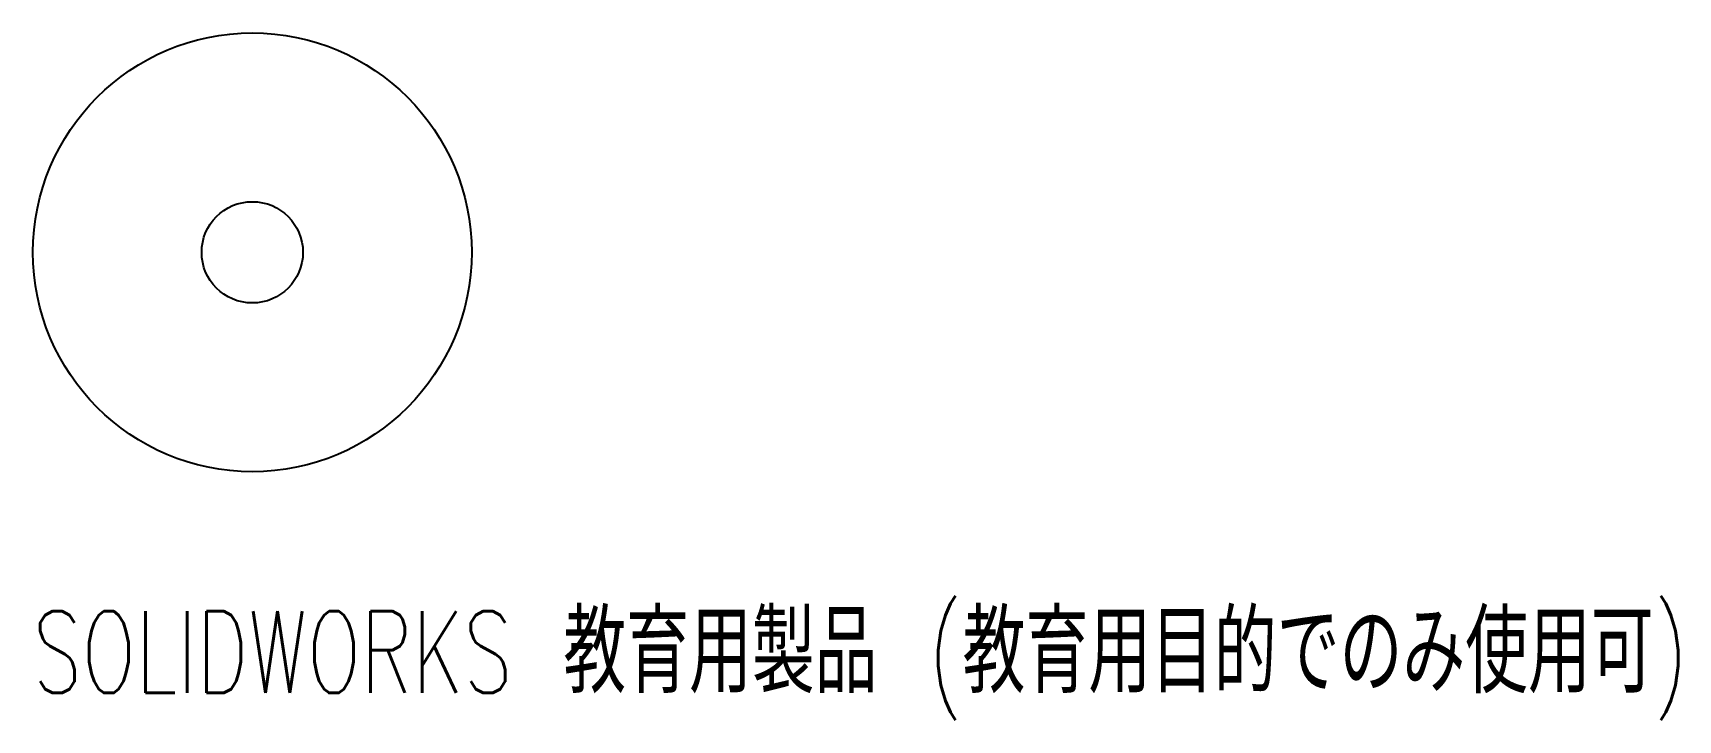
# Model space of a CAD drawing. Header units: millimetres. Extents: x -0.7 to 96.8, y -36.7 to 4.
import ezdxf

# ---------------------------------------------------------------- set-up
doc = ezdxf.new("R2010")
doc.units = ezdxf.units.MM
doc.styles.add('SLDTEXTSTYLE0', font='TXT', dxfattribs={"width": 0.7, "bigfont": 'bigfont'})

msp = doc.modelspace()

# ---------------------------------------------------------------- linework, layer by layer
at = {"color": 7, "linetype": 'Continuous', "lineweight": 25}
for radius in [13, 3]:
    msp.add_circle((12.276, -9), radius, dxfattribs=at)

# ---------------------------------------------------------------- texts
at = {"color": 7, "linetype": 'Continuous', "insert": (-0.724, -30.27), "char_height": 4.83362, "attachment_point": 1, "style": 'SLDTEXTSTYLE0'}
msp.add_mtext('SOLIDWORKS 教育用製品 (教育用目的でのみ使用可)', dxfattribs=at)

doc.saveas('drawing.dxf')
